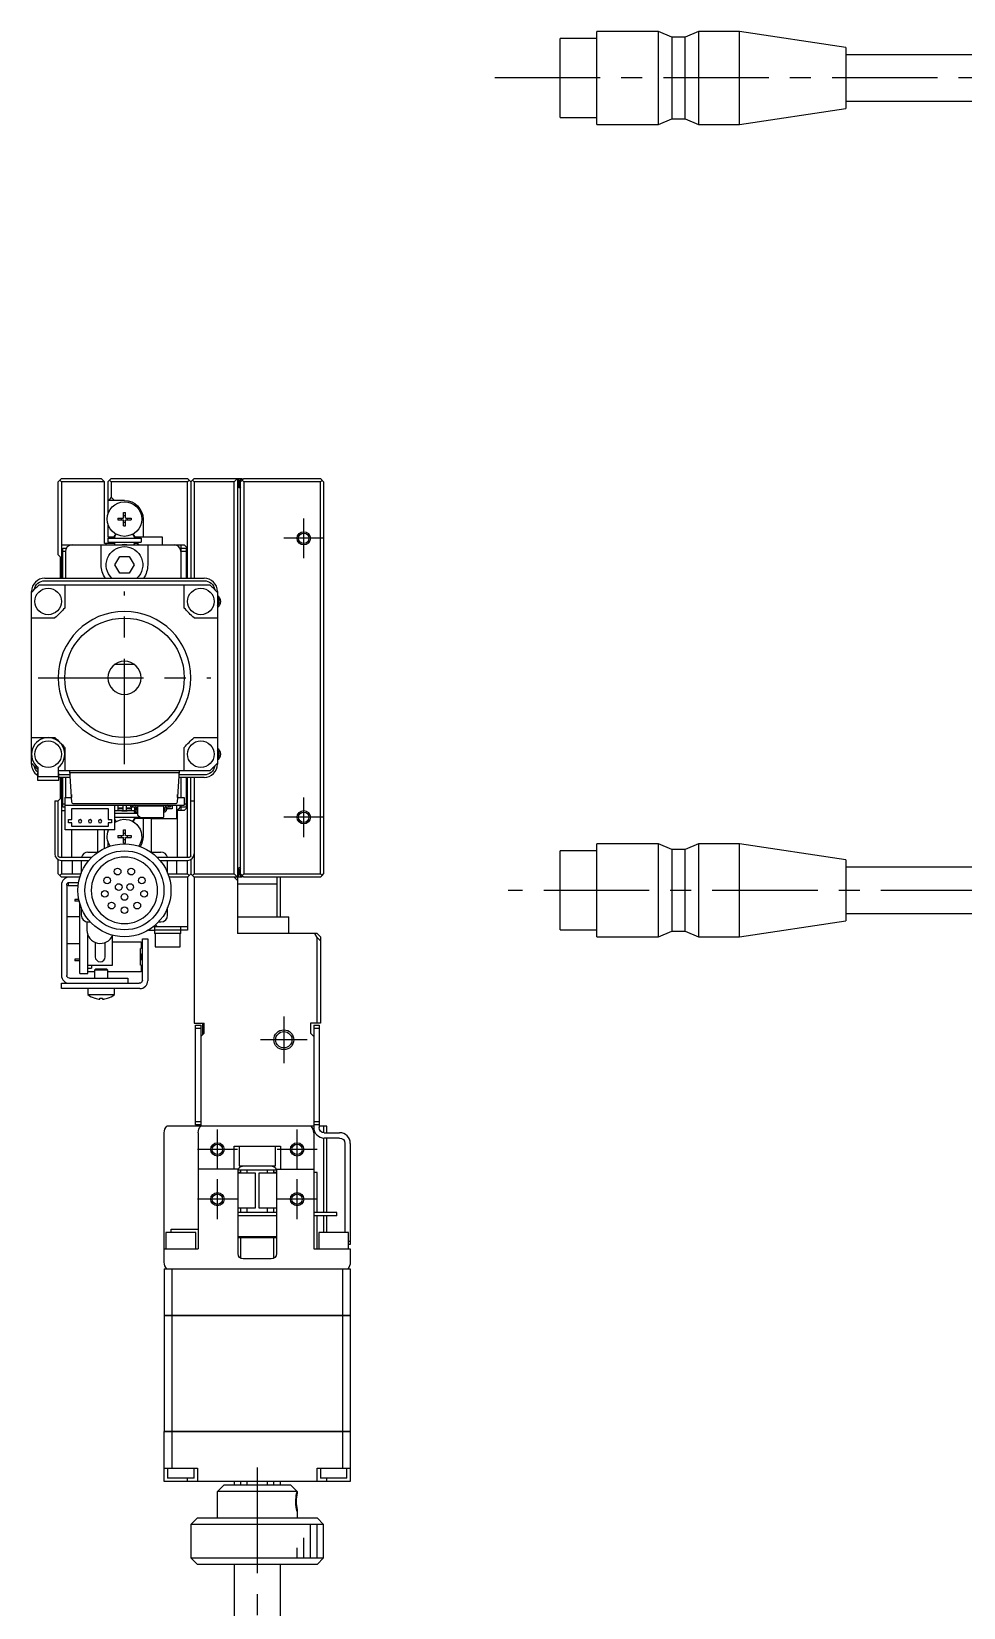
# Model space of a CAD drawing. Extents: x 0 to 700, y -8 to 390.
# Drawn here: x 0 to 140.4, y 145.4 to 382.7 of the extents above; entities that cross this region are included whole.
import ezdxf

# ---------------------------------------------------------------- set-up
doc = ezdxf.new("R2010")
doc.units = 0
doc.header["$LTSCALE"] = 0.5
doc.linetypes.add('CENTER', pattern=[50.8, 31.75, -6.35, 6.35, -6.35])
for name, color, linetype in [('MSM_CENTER', 1, 'CENTER'), ('MSM_CONTINUOUS', 7, 'CONTINUOUS'), ('MSM_NARROW', 5, 'CONTINUOUS')]:
    doc.layers.add(name, color=color, linetype=linetype)

msp = doc.modelspace()

# ---------------------------------------------------------------- linework, layer by layer
at = {"layer": 'MSM_CENTER'}
for p, q in [((161.84, 375.67), (68.84, 375.67)), ((41, 303.36), (41, 309.36)), ((44, 306.36), (38, 306.36)), ((14, 272.36), (14, 298.36)), ((1, 285.36), (27, 285.36)), ((41, 261.36), (41, 267.36)), ((44, 264.36), (38, 264.36)), ((220.01, 253.36), (71.78, 253.36)), ((38, 234.36), (38, 227.36)), ((41.5, 230.86), (34.5, 230.86)), ((28, 211.36), (28, 217.36)), ((40, 211.36), (40, 217.36)), ((31, 214.36), (25, 214.36)), ((43, 214.36), (37, 214.36)), ((28, 203.86), (28, 209.86)), ((40, 203.86), (40, 209.86)), ((31, 206.86), (25, 206.86)), ((43, 206.86), (37, 206.86)), ((34, 166.44), (34, 79))]:
    msp.add_line(p, q, dxfattribs=at)
at = {"layer": 'MSM_CONTINUOUS'}
for p, q in [((85.14, 368.67), (85.14, 382.67)), ((94.44, 382.67), (85.14, 382.67)), ((94.44, 368.67), (94.44, 382.67)), ((96.44, 381.82), (94.44, 382.67)), ((100.44, 382.67), (98.44, 381.82)), ((100.44, 382.67), (100.44, 368.67)), ((106.64, 382.67), (100.44, 382.67)), ((106.64, 368.67), (106.64, 382.67)), ((122.64, 380.24), (106.64, 382.67)), ((79.64, 369.72), (79.64, 381.62)), ((85.14, 381.62), (79.64, 381.62)), ((96.44, 381.82), (96.44, 369.52)), ((98.44, 381.82), (96.44, 381.82)), ((98.44, 369.52), (98.44, 381.82)), ((122.64, 380.24), (122.64, 371.1)), ((146.14, 379.17), (122.64, 379.17)), ((106.64, 368.67), (122.64, 371.1)), ((122.64, 372.17), (146.14, 372.17)), ((79.64, 369.72), (85.14, 369.72)), ((85.14, 368.67), (94.44, 368.67)), ((94.44, 368.67), (96.44, 369.52)), ((96.44, 369.52), (98.44, 369.52)), ((98.44, 369.52), (100.44, 368.67)), ((100.44, 368.67), (106.64, 368.67)), ((4, 314.86), (4.25, 315.11)), ((4, 303.86), (4, 314.86)), ((4.25, 315.11), (4.5, 315.36)), ((4.5, 314.86), (4.25, 315.11)), ((4.5, 315.36), (10.5, 315.36)), ((4.5, 314.86), (4.5, 300.36)), ((11, 314.86), (4.5, 314.86)), ((10.5, 315.36), (11, 314.86)), ((11, 305.56), (11, 314.86)), ((11.5, 314.86), (11.75, 315.11)), ((11.5, 314.86), (11.5, 309.98)), ((11.75, 315.11), (12, 315.36)), ((12, 314.86), (11.75, 315.11)), ((12, 315.36), (23.5, 315.36)), ((23.5, 314.86), (12, 314.86)), ((12, 314.86), (12, 312.56)), ((23.5, 315.36), (23.75, 315.11)), ((23.75, 315.11), (23.5, 314.86)), ((23.5, 300.36), (23.5, 314.86)), ((23.75, 315.11), (24, 314.86)), ((24.25, 315.11), (24, 314.86)), ((24, 314.86), (24, 300.36)), ((24.25, 315.11), (24.5, 315.36)), ((24.5, 314.86), (24.25, 315.11)), ((24.5, 315.36), (31.7, 315.36)), ((24.5, 314.86), (24.5, 300.36)), ((30.5, 314.86), (24.5, 314.86)), ((31, 315.36), (30.5, 314.86)), ((30.5, 255.86), (30.5, 314.86)), ((31, 315.36), (31, 246.86)), ((31.23, 315.36), (31.23, 313.96)), ((31.5, 313.96), (31.23, 313.96)), ((31.4, 314.96), (31.4, 314.26)), ((31.75, 315.11), (31.5, 314.86)), ((31.5, 255.86), (31.5, 314.86)), ((31.7, 315.36), (31.8, 315.26)), ((31.7, 315.26), (31.9, 315.26)), ((31.75, 315.11), (32, 315.36)), ((32, 314.86), (31.75, 315.11)), ((32, 315.36), (43.5, 315.36)), ((43.5, 314.86), (32, 314.86)), ((32, 314.86), (32, 255.86)), ((44, 314.86), (43.5, 315.36)), ((43.75, 315.11), (43.5, 314.86)), ((43.5, 255.86), (43.5, 314.86)), ((44, 314.86), (44, 255.86)), ((14, 312.06), (11.5, 312.06)), ((12, 312.56), (11.65, 312.06)), ((12.5, 312.06), (12, 312.56)), ((11.5, 308.55), (11.5, 306.56)), ((13, 309.41), (13, 309.12)), ((13, 309.41), (13.8, 309.41)), ((13, 309.12), (13.8, 309.12)), ((13.53, 309.12), (13.53, 309.41)), ((13.86, 309.47), (13.86, 310.26)), ((13.86, 310.26), (14.15, 310.26)), ((14.15, 309.73), (13.86, 309.73)), ((13.86, 308.26), (13.86, 309.06)), ((13.86, 308.79), (14.15, 308.79)), ((14.15, 309.47), (14.15, 310.26)), ((14.15, 308.26), (14.15, 309.06)), ((14.21, 309.41), (15, 309.41)), ((14.21, 309.12), (15, 309.12)), ((14.47, 309.12), (14.47, 309.41)), ((15, 309.41), (15, 309.12)), ((16.8, 309.26), (16.8, 306.56)), ((11.5, 306.56), (12.45, 306.56)), ((11.5, 306.36), (11.5, 305.76)), ((11.5, 306.36), (16.5, 306.36)), ((12.45, 306.56), (12.62, 306.86)), ((13.86, 308.26), (14.15, 308.26)), ((15.38, 306.86), (15.55, 306.56)), ((15.55, 306.56), (19.7, 306.56)), ((16.5, 306.36), (16.5, 305.76)), ((19.7, 306.56), (19.7, 305.36)), ((4.35, 303.51), (4, 303.86)), ((4.5, 305.36), (23, 305.36)), ((4.7, 300.36), (4.7, 304.86)), ((4.7, 304.86), (5.23, 304.86)), ((5.1, 304.36), (4.7, 304.36)), ((5.1, 304.36), (5.1, 300.36)), ((5.5, 305.36), (5.5, 305.16)), ((10.5, 302.36), (10.5, 305.36)), ((12.45, 305.56), (11, 305.56)), ((11.23, 305.36), (11.23, 305.56)), ((11.5, 305.76), (16.5, 305.76)), ((12.45, 305.56), (12.57, 305.36)), ((15.43, 305.36), (15.55, 305.56)), ((16, 305.56), (15.55, 305.56)), ((16, 305.36), (16, 305.56)), ((16, 305.56), (16.2, 305.36)), ((17.5, 305.36), (17.5, 302.36)), ((22.5, 305.36), (22.5, 304.36)), ((22.5, 304.86), (23.3, 304.86)), ((23.3, 304.36), (22.5, 304.36)), ((22.5, 304.36), (22.5, 300.36)), ((23.5, 304.86), (23, 305.36)), ((23.3, 304.86), (23.3, 300.36)), ((4.35, 300.36), (4.35, 303.51)), ((12.56, 302.36), (13.28, 303.61)), ((13.28, 301.11), (12.56, 302.36)), ((13.28, 303.61), (14.72, 303.61)), ((14.72, 303.61), (15.44, 302.36)), ((15.44, 302.36), (14.72, 301.11)), ((1.15, 299.36), (26.85, 299.36)), ((2, 300.36), (26, 300.36)), ((2, 299.98), (26, 299.98)), ((5, 299.36), (5, 295.86)), ((14.72, 301.11), (13.28, 301.11)), ((23, 295.86), (23, 299.36)), ((0, 272.36), (0, 298.36)), ((28, 298.36), (28, 272.36)), ((3.5, 294.36), (0, 294.36)), ((28, 294.36), (24.5, 294.36)), ((15.5, 287.36), (12.5, 287.36)), ((0, 276.36), (3.5, 276.36)), ((24.5, 276.36), (28, 276.36)), ((5, 274.86), (5, 271.36)), ((23, 271.36), (23, 274.86)), ((0.9, 271.06), (0.9, 269.96)), ((1, 271.06), (0.9, 271.06)), ((1, 270.46), (1, 271.86)), ((4, 271.86), (4, 270.46)), ((26.85, 271.36), (4, 271.36)), ((4.1, 271.06), (4, 271.06)), ((4.1, 269.96), (4.1, 271.06)), ((5.79, 270.75), (4.1, 270.75)), ((6.08, 266.64), (5.75, 271.36)), ((22.23, 271.06), (5.77, 271.06)), ((22.25, 271.36), (21.92, 266.64)), ((26, 270.75), (22.21, 270.75)), ((0.9, 269.96), (4.1, 269.96)), ((4, 270.46), (1, 270.46)), ((5.82, 270.36), (4.1, 270.36)), ((4.35, 267.21), (4.35, 270.36)), ((4.5, 270.36), (4.5, 258.36)), ((4.7, 265.86), (4.7, 270.36)), ((5.1, 270.36), (5.1, 267.36)), ((26, 270.36), (22.18, 270.36)), ((22.5, 270.36), (22.5, 267.36)), ((23.3, 270.36), (23.3, 265.86)), ((23.5, 258.36), (23.5, 270.36)), ((24, 266.86), (24, 270.36)), ((24.5, 270.36), (24.5, 266.86)), ((3.5, 266.86), (3.5, 258.86)), ((3.5, 266.86), (4, 266.86)), ((4, 266.86), (4.35, 267.21)), ((4, 258.56), (4, 266.86)), ((4.7, 266.36), (5, 266.36)), ((5.07, 265.86), (4.7, 265.86)), ((5, 267.36), (6.03, 267.36)), ((5, 267.36), (5, 266.16)), ((5, 266.16), (23, 266.16)), ((5.07, 262.46), (5.07, 266.16)), ((6, 267.79), (6, 267.36)), ((21.62, 266.36), (6.38, 266.36)), ((12.57, 262.46), (12.57, 266.16)), ((13, 266.16), (13, 265.36)), ((13.75, 266.16), (13.75, 265.36)), ((14.25, 266.16), (14.25, 265.36)), ((14.95, 265.93), (14.95, 266.16)), ((14.95, 265.93), (15.46, 265.93)), ((15, 265.93), (15, 265.36)), ((15.2, 265.93), (15.2, 266.16)), ((15.27, 265.93), (15.27, 266.16)), ((15.5, 266.16), (15.5, 266.16)), ((15.5, 265.93), (15.5, 265.36)), ((15.56, 265.83), (15.56, 265.5)), ((15.79, 265.5), (15.79, 265.83)), ((16, 264.7), (16, 265.96)), ((16.1, 266.06), (19.8, 266.06)), ((16.69, 266.16), (16.69, 266.06)), ((17.5, 266.06), (17.5, 266.16)), ((18.1, 266.16), (18.1, 266.06)), ((18.22, 266.16), (18.22, 266.06)), ((19.9, 265.96), (19.9, 264.38)), ((20.11, 265.5), (20.11, 265.83)), ((20.22, 266.16), (20.22, 266.08)), ((20.34, 265.83), (20.34, 265.5)), ((20.44, 265.93), (20.95, 265.93)), ((20.64, 266.16), (20.64, 265.93)), ((20.7, 266.16), (20.7, 265.93)), ((20.95, 266.16), (20.95, 265.93)), ((21.17, 266.16), (21.17, 265.61)), ((21.9, 264.16), (21.9, 266.16)), ((21.97, 267.36), (23, 267.36)), ((22, 267.36), (22, 267.79)), ((22.5, 266.16), (22.5, 265.36)), ((23.3, 265.86), (22.5, 265.86)), ((23, 267.36), (23, 266.16)), ((23, 266.36), (23.3, 266.36)), ((23, 265.36), (23.5, 265.86)), ((24, 258.56), (24, 266.86)), ((24, 266.86), (24.5, 266.86)), ((24.5, 266.86), (24.5, 258.86)), ((4.5, 265.36), (5.07, 265.36)), ((5.57, 264.01), (6.07, 264.01)), ((5.57, 263.51), (5.57, 264.01)), ((6.07, 263.51), (5.57, 263.51)), ((6.07, 264.01), (6.07, 265.66)), ((6.07, 265.66), (11.57, 265.66)), ((6.07, 262.96), (6.07, 263.51)), ((11.57, 265.66), (11.57, 264.01)), ((11.57, 264.01), (12.07, 264.01)), ((11.57, 263.51), (11.57, 262.96)), ((12.07, 263.51), (11.57, 263.51)), ((12.07, 264.01), (12.07, 263.51)), ((12.57, 265.36), (15.59, 265.36)), ((12.57, 264.96), (16, 264.96)), ((12.57, 264.36), (16.3, 264.36)), ((12.62, 263.87), (12.57, 263.95)), ((13.75, 265.74), (13, 265.74)), ((13.75, 265.61), (13, 265.61)), ((15, 265.74), (14.25, 265.74)), ((15, 265.61), (14.25, 265.61)), ((15.55, 264.16), (15.38, 263.87)), ((15.55, 265.16), (15.43, 265.36)), ((15.56, 265.74), (15.5, 265.74)), ((15.56, 265.61), (15.5, 265.61)), ((15.55, 265.16), (16, 265.16)), ((18, 264.16), (15.55, 264.16)), ((16, 265.74), (15.79, 265.74)), ((16, 265.61), (15.79, 265.61)), ((15.89, 265.4), (16, 265.4)), ((15.89, 265.17), (16, 265.17)), ((16, 265.17), (16, 265.16)), ((16, 265.16), (16, 265.17)), ((16.35, 264.31), (16.03, 264.63)), ((19.8, 264.28), (16.42, 264.28)), ((16.8, 264.16), (16.8, 261.46)), ((18, 264.28), (18, 259.11)), ((18.1, 264.28), (18.1, 264.16)), ((18.1, 264.16), (21.9, 264.16)), ((20.11, 265.61), (19.9, 265.61)), ((19.9, 265.4), (20.01, 265.4)), ((19.9, 265.17), (20.01, 265.17)), ((21.17, 265.61), (20.34, 265.61)), ((22, 265.36), (21.9, 265.36)), ((22, 258.36), (22, 265.36)), ((23, 265.36), (22, 265.36)), ((12.57, 262.46), (5.07, 262.46)), ((6, 262.46), (6, 258.36)), ((11.57, 262.96), (6.07, 262.96)), ((10, 259.11), (10, 262.46)), ((11, 259.69), (11, 262.46)), ((11.5, 262.46), (11.5, 262.18)), ((13, 261.61), (13.8, 261.61)), ((13, 261.61), (13, 261.32)), ((13, 261.32), (13.8, 261.32)), ((13.53, 261.32), (13.53, 261.61)), ((13.86, 262.46), (14.15, 262.46)), ((13.86, 261.67), (13.86, 262.46)), ((14.15, 261.93), (13.86, 261.93)), ((13.86, 260.46), (13.86, 261.26)), ((14.15, 261.67), (14.15, 262.46)), ((14.15, 260.46), (14.15, 261.26)), ((14.21, 261.61), (15, 261.61)), ((14.21, 261.32), (15, 261.32)), ((14.47, 261.32), (14.47, 261.61)), ((15, 261.61), (15, 261.32)), ((8.5, 259.11), (10.01, 259.11)), ((11.5, 260.75), (11.5, 259.9)), ((13.86, 260.99), (14.15, 260.99)), ((13.86, 260.46), (14.15, 260.46)), ((17.99, 259.11), (19.5, 259.11)), ((24.5, 258.86), (24.5, 255.86)), ((85.14, 259.31), (79.64, 259.31)), ((79.64, 247.41), (79.64, 259.31)), ((94.44, 260.36), (85.14, 260.36)), ((85.14, 246.36), (85.14, 260.36)), ((96.44, 259.51), (94.44, 260.36)), ((94.44, 246.36), (94.44, 260.36)), ((98.44, 259.51), (96.44, 259.51)), ((96.44, 259.51), (96.44, 247.21)), ((100.44, 260.36), (98.44, 259.51)), ((98.44, 247.21), (98.44, 259.51)), ((106.64, 260.36), (100.44, 260.36)), ((100.44, 260.36), (100.44, 246.36)), ((122.64, 257.93), (106.64, 260.36)), ((106.64, 246.36), (106.64, 260.36)), ((4, 255.86), (4, 258)), ((4.2, 258.36), (9.1, 258.36)), ((4.5, 257.86), (8.64, 257.86)), ((4.5, 257.86), (4.5, 255.86)), ((6.1, 257.86), (6.1, 255.86)), ((7.5, 257.86), (7.5, 255.96)), ((8.5, 257.69), (8.5, 257.86)), ((18.9, 258.36), (23.8, 258.36)), ((19.36, 257.86), (23.5, 257.86)), ((19.5, 257.86), (19.5, 257.69)), ((20.5, 255.96), (20.5, 257.86)), ((21.9, 255.86), (21.9, 257.86)), ((23.5, 255.86), (23.5, 257.86)), ((24, 258), (24, 255.86)), ((31.5, 256.76), (31.23, 256.76)), ((31.23, 255.36), (31.23, 256.76)), ((31.4, 256.46), (31.4, 255.76)), ((122.64, 257.93), (122.64, 248.79)), ((170.64, 256.86), (122.64, 256.86)), ((4.5, 255.36), (4, 255.86)), ((4.25, 255.61), (4.5, 255.86)), ((4.5, 255.86), (6.1, 255.86)), ((7.29, 255.36), (4.5, 255.36)), ((4.5, 254.16), (4.5, 240.56)), ((5.3, 254.16), (5.3, 240.56)), ((5.5, 254.51), (5.5, 254.06)), ((7.04, 254.06), (5.5, 254.06)), ((5.7, 254.56), (7.1, 254.56)), ((6.1, 255.86), (7.46, 255.86)), ((20.54, 255.86), (21.9, 255.86)), ((23.5, 255.36), (20.71, 255.36)), ((21.9, 255.86), (23.5, 255.86)), ((23.5, 255.86), (23.75, 255.61)), ((23.75, 255.61), (23.5, 255.36)), ((23.5, 255.36), (23.5, 247.36)), ((24, 255.86), (23.75, 255.61)), ((24, 255.86), (24.25, 255.61)), ((24.25, 255.61), (24.5, 255.86)), ((24.5, 255.36), (24.25, 255.61)), ((24.5, 255.86), (30.5, 255.86)), ((24.5, 255.36), (24.5, 233.36)), ((31.7, 255.36), (24.5, 255.36)), ((30.5, 255.86), (31, 255.36)), ((30.5, 255.36), (31, 254.86)), ((31, 254.36), (37, 254.36)), ((31.5, 255.86), (32, 255.36)), ((31.8, 255.46), (31.7, 255.36)), ((31.9, 255.46), (31.7, 255.46)), ((31.75, 255.61), (32, 255.86)), ((32, 255.86), (43.5, 255.86)), ((43.5, 255.36), (32, 255.36)), ((37, 249.36), (37, 255.36)), ((37.5, 249.36), (37.5, 255.36)), ((43.5, 255.86), (43.75, 255.61)), ((43.75, 255.61), (43.5, 255.36)), ((43.75, 255.61), (44, 255.86)), ((7.14, 251.99), (6.5, 251.99)), ((6.5, 251.99), (6.5, 251.74)), ((7.19, 251.74), (6.5, 251.74)), ((7.3, 249.36), (5.3, 249.36)), ((7.3, 240.86), (7.3, 251.34)), ((7.5, 250.77), (7.5, 249.61)), ((20.5, 249.61), (20.5, 250.77)), ((31, 249.36), (38.75, 249.36)), ((38.75, 246.86), (38.75, 249.36)), ((122.64, 249.86), (170.64, 249.86)), ((8.35, 248.62), (8.35, 247.36)), ((8.5, 248.61), (8.86, 248.61)), ((17.61, 247.36), (18.5, 247.36)), ((23.5, 247.86), (18.33, 247.86)), ((18.5, 248), (18.5, 246.86)), ((22.5, 247.36), (18.5, 247.36)), ((22.5, 246.86), (18.5, 246.86)), ((18.6, 246.86), (18.6, 244.86)), ((19, 247.86), (18.69, 248.17)), ((19.14, 248.61), (19.5, 248.61)), ((22.4, 244.86), (22.4, 246.86)), ((22.5, 246.86), (22.5, 247.86)), ((23.5, 247.36), (22.5, 247.36)), ((43, 246.86), (31, 246.86)), ((43, 246.25), (42.69, 246.86)), ((43, 246.86), (43.5, 246.36)), ((79.64, 247.41), (85.14, 247.41)), ((94.44, 246.36), (96.44, 247.21)), ((96.44, 247.21), (98.44, 247.21)), ((98.44, 247.21), (100.44, 246.36)), ((106.64, 246.36), (122.64, 248.79)), ((5.3, 245.36), (7.3, 245.36)), ((8.5, 240.86), (8.5, 246.6)), ((9.6, 245.51), (9.6, 243.36)), ((11.1, 243.36), (11.1, 245.51)), ((12.2, 242.11), (12.2, 246.6)), ((12.2, 245.61), (16.5, 245.61)), ((16.4, 242.11), (16.4, 244.61)), ((16.5, 244.61), (16.4, 244.61)), ((16.5, 245.61), (16.5, 244.61)), ((16.7, 239.86), (16.7, 246.06)), ((16.7, 246.06), (17.5, 246.06)), ((17.5, 246.06), (17.5, 239.76)), ((18.6, 244.86), (22.4, 244.86)), ((43.5, 245.75), (43, 246.25)), ((43, 233.36), (43, 246.25)), ((43.5, 246.36), (43.5, 233.36)), ((85.14, 246.36), (94.44, 246.36)), ((100.44, 246.36), (106.64, 246.36)), ((7.3, 242.99), (6.5, 242.99)), ((6.5, 242.99), (6.5, 242.74)), ((7.3, 242.74), (6.5, 242.74)), ((8.5, 242.11), (12.2, 242.11)), ((9.05, 242.11), (9.05, 241.66)), ((16.4, 243.81), (16.5, 243.81)), ((16.4, 243.44), (16.5, 243.44)), ((16.4, 243.29), (16.5, 243.29)), ((16.4, 242.91), (16.5, 242.91)), ((16.5, 242.11), (16.4, 242.11)), ((16.5, 242.91), (16.5, 243.81)), ((16.5, 242.11), (16.5, 241.11)), ((5.7, 240.16), (14.5, 240.16)), ((7.3, 240.86), (8.5, 240.86)), ((8.5, 241.66), (9.05, 241.66)), ((9.5, 241.11), (8.5, 241.11)), ((9.7, 241.56), (9.5, 241.36)), ((9.5, 241.36), (9.5, 240.16)), ((11.5, 241.36), (9.5, 241.36)), ((9.7, 241.56), (11.3, 241.56)), ((11.5, 241.36), (11.3, 241.56)), ((11.5, 240.16), (11.5, 241.36)), ((16.5, 241.11), (11.5, 241.11)), ((14.5, 240.16), (14.5, 239.36)), ((4.5, 238.56), (4.5, 239.36)), ((4.5, 239.36), (16.2, 239.36)), ((16.3, 238.56), (4.5, 238.56)), ((8.5, 238.56), (8.5, 237.67)), ((8.5, 237.67), (12.5, 237.67)), ((12.5, 237.67), (12.5, 238.56)), ((9.55, 237.11), (9.57, 237.11)), ((10.3, 237.11), (10.7, 237.11)), ((10.3, 236.98), (10.3, 237.11)), ((10.7, 237.11), (10.7, 236.98)), ((11.43, 237.11), (11.45, 237.11)), ((24.5, 233.36), (26, 233.36)), ((24.7, 233.06), (25.5, 233.06)), ((24.7, 218.06), (24.7, 233.06)), ((25.5, 232.56), (24.7, 232.56)), ((25.5, 233.06), (25.5, 217.86)), ((25.75, 233.36), (25.75, 231.61)), ((26, 231.86), (26, 233.36)), ((42, 233.36), (42, 231.86)), ((43.5, 233.36), (42, 233.36)), ((42.5, 233.06), (42.5, 217.66)), ((42.5, 233.06), (43.3, 233.06)), ((43.3, 232.56), (42.5, 232.56)), ((43.3, 233.06), (43.3, 217.66)), ((26, 231.86), (25.5, 231.36)), ((42.5, 231.36), (42, 231.86)), ((24.7, 218.56), (25.5, 218.56)), ((42.5, 218.56), (43.3, 218.56)), ((20, 197.36), (20, 216.86)), ((25.48, 217.86), (20.38, 217.86)), ((25.5, 218.06), (24.7, 218.06)), ((25.1, 216.86), (25.1, 199.36)), ((42.5, 217.86), (25.5, 217.86)), ((43.3, 218.06), (42.5, 218.06)), ((42.5, 216.86), (42.5, 199.36)), ((44.5, 217.86), (43.3, 217.86)), ((44, 217.86), (44, 216.87)), ((44, 216.07), (44, 204.86)), ((44.1, 216.86), (46.4, 216.86)), ((46.4, 216.06), (44.1, 216.06)), ((44.5, 216.86), (44.5, 217.86)), ((44.5, 204.86), (44.5, 216.06)), ((30.5, 214.86), (37.5, 214.86)), ((30.5, 211.36), (30.5, 214.86)), ((31.25, 214.86), (31.25, 211.86)), ((36.75, 211.86), (36.75, 214.86)), ((37.5, 214.86), (37.5, 211.36)), ((47.2, 215.26), (47.2, 201.86)), ((48, 215.26), (48, 200.06)), ((31.13, 211.36), (25.1, 211.36)), ((31.12, 211.26), (36.88, 211.26)), ((31.13, 211.27), (31.16, 211.36)), ((31.13, 211.36), (31.13, 211.27)), ((31.25, 211.86), (36.75, 211.86)), ((31.5, 211.26), (31.5, 210.76)), ((32.5, 210.76), (32.5, 211.26)), ((35.5, 211.26), (35.5, 210.76)), ((36.5, 210.76), (36.5, 211.26)), ((36.85, 211.35), (36.87, 211.27)), ((36.87, 211.36), (36.87, 211.27)), ((36.87, 211.36), (42.5, 211.36)), ((31.1, 198.66), (31.1, 211.06)), ((31.5, 210.86), (31.1, 210.86)), ((33.75, 210.76), (31.1, 210.76)), ((33.75, 205.56), (33.75, 210.76)), ((34.25, 210.76), (34.25, 205.56)), ((36.9, 210.76), (34.25, 210.76)), ((36.9, 210.86), (36.5, 210.86)), ((36.9, 211.06), (36.9, 198.66)), ((43, 210.86), (42.5, 210.86)), ((43, 204.86), (43, 210.86)), ((31.1, 205.56), (33.75, 205.56)), ((36.9, 204.86), (31.1, 204.86)), ((36.9, 204.36), (31.1, 204.36)), ((31.5, 205.56), (31.5, 204.86)), ((32.5, 204.86), (32.5, 205.56)), ((34.25, 205.56), (36.9, 205.56)), ((35.5, 205.56), (35.5, 204.86)), ((36.5, 204.86), (36.5, 205.56)), ((46, 204.86), (42.5, 204.86)), ((46, 204.36), (42.5, 204.36)), ((43, 199.36), (43, 204.36)), ((44, 204.36), (44, 201.86)), ((44.5, 201.86), (44.5, 204.36)), ((46, 204.36), (46, 204.86)), ((20.25, 201.86), (20.25, 199.36)), ((24.75, 201.86), (20.25, 201.86)), ((21.05, 202.36), (25.1, 202.36)), ((21.05, 201.86), (21.05, 202.36)), ((24.75, 199.36), (24.75, 201.86)), ((43.25, 201.86), (43.25, 199.36)), ((47.75, 201.86), (43.25, 201.86)), ((47.75, 199.36), (47.75, 201.86)), ((20, 199.36), (25.1, 199.36)), ((31.1, 201.26), (36.9, 201.26)), ((36.9, 201.06), (31.1, 201.06)), ((31.5, 201.06), (31.5, 197.97)), ((36.5, 197.97), (36.5, 201.06)), ((42.5, 199.36), (48, 199.36)), ((47.75, 200.56), (48, 200.56)), ((48, 200.06), (47.75, 200.06)), ((48, 199.36), (48, 197.36)), ((36.1, 197.86), (31.9, 197.86)), ((20, 196.36), (48, 196.36)), ((20, 196.36), (20, 189.37)), ((21.15, 196.36), (21.15, 189.37)), ((46.85, 196.36), (46.85, 189.37)), ((48, 196.36), (48, 189.37)), ((20, 189.37), (48, 189.37)), ((48, 189.36), (20, 189.36)), ((20, 189.36), (20, 171.87)), ((20.01, 189.36), (20.01, 189.37)), ((21.15, 189.36), (21.15, 171.87)), ((21.16, 189.36), (21.16, 189.37)), ((46.84, 189.36), (46.84, 189.37)), ((46.85, 189.36), (46.85, 171.87)), ((47.99, 189.36), (47.99, 189.37)), ((48, 189.36), (48, 171.87)), ((20, 171.87), (48, 171.87)), ((20, 164.36), (20, 171.86)), ((48, 171.86), (20, 171.86)), ((20.01, 171.86), (20.01, 171.87)), ((21.15, 171.86), (21.15, 166.36)), ((21.16, 171.86), (21.16, 171.87)), ((46.84, 171.86), (46.84, 171.87)), ((46.85, 171.86), (46.85, 166.36)), ((47.99, 171.86), (47.99, 171.87)), ((48, 171.86), (48, 164.36)), ((20, 166.36), (25, 166.36)), ((20.5, 166.36), (20.5, 164.86)), ((24.5, 164.86), (24.5, 166.36)), ((25, 166.36), (25, 164.36)), ((43, 164.36), (43, 166.36)), ((43, 166.36), (48, 166.36)), ((43.5, 166.36), (43.5, 164.86)), ((47.5, 164.86), (47.5, 166.36)), ((48, 164.36), (20, 164.36)), ((24.5, 164.86), (20.5, 164.86)), ((23.5, 164.36), (23.5, 164.86)), ((29, 163.86), (28, 162.86)), ((29, 163.86), (39, 163.86)), ((30.5, 164.36), (30.5, 163.86)), ((31.5, 164.36), (31.5, 163.86)), ((32.5, 163.86), (32.5, 164.36)), ((35.5, 164.36), (35.5, 163.86)), ((36.5, 163.86), (36.5, 164.36)), ((37.5, 163.86), (37.5, 164.36)), ((40, 162.86), (39, 163.86)), ((47.5, 164.86), (43.5, 164.86)), ((44.5, 164.36), (44.5, 164.86)), ((28, 158.86), (28, 162.86)), ((40, 162.86), (28, 162.86)), ((40, 162.86), (40, 162.61)), ((40, 160.11), (40, 160.12)), ((40, 160.11), (40, 158.86)), ((25, 158.86), (24, 157.86)), ((24, 157.86), (24, 152.86)), ((44, 157.86), (24, 157.86)), ((25, 158.86), (43, 158.86)), ((44, 157.86), (43, 158.86)), ((44, 152.86), (44, 157.86)), ((24, 152.86), (25, 151.86)), ((24, 152.86), (44, 152.86)), ((43, 151.86), (25, 151.86)), ((30.5, 151.86), (30.5, 128.36)), ((37.5, 128.36), (37.5, 151.86)), ((43, 151.86), (44, 152.86))]:
    msp.add_line(p, q, dxfattribs=at)
at = {"layer": 'MSM_CONTINUOUS', "extrusion": (0, 0, -1)}
for p, q in [((31.16, 211.37), (31.17, 211.39)), ((31.16, 211.36), (31.16, 211.37)), ((31.17, 211.39), (31.18, 211.42)), ((31.18, 211.42), (31.2, 211.45)), ((31.2, 211.45), (31.21, 211.47)), ((31.21, 211.47), (31.23, 211.5)), ((31.23, 211.5), (31.25, 211.53)), ((31.25, 211.53), (31.28, 211.56)), ((31.28, 211.56), (31.3, 211.59)), ((31.3, 211.59), (31.33, 211.62)), ((31.33, 211.62), (31.36, 211.66)), ((31.36, 211.66), (31.4, 211.69)), ((31.4, 211.69), (31.44, 211.72)), ((31.44, 211.72), (31.49, 211.75)), ((31.49, 211.75), (31.53, 211.77)), ((31.53, 211.77), (31.58, 211.8)), ((31.58, 211.8), (31.63, 211.82)), ((31.63, 211.82), (31.68, 211.83)), ((31.68, 211.83), (31.73, 211.85)), ((31.73, 211.85), (31.77, 211.85)), ((31.77, 211.85), (31.81, 211.86)), ((31.81, 211.86), (31.86, 211.86)), ((31.86, 211.86), (31.9, 211.86)), ((36.1, 211.86), (36.15, 211.86)), ((36.15, 211.86), (36.21, 211.86)), ((36.21, 211.86), (36.26, 211.85)), ((36.26, 211.85), (36.31, 211.84)), ((36.31, 211.84), (36.36, 211.82)), ((36.36, 211.82), (36.41, 211.8)), ((36.41, 211.8), (36.46, 211.78)), ((36.46, 211.78), (36.5, 211.75)), ((36.5, 211.75), (36.55, 211.73)), ((36.55, 211.73), (36.58, 211.7)), ((36.58, 211.7), (36.61, 211.68)), ((36.61, 211.68), (36.65, 211.65)), ((36.65, 211.65), (36.68, 211.62)), ((36.68, 211.62), (36.7, 211.59)), ((36.7, 211.59), (36.73, 211.56)), ((36.73, 211.56), (36.75, 211.53)), ((36.75, 211.53), (36.77, 211.49)), ((36.77, 211.49), (36.8, 211.46)), ((36.8, 211.46), (36.82, 211.42)), ((36.82, 211.42), (36.83, 211.39)), ((36.83, 211.39), (36.84, 211.36)), ((36.84, 211.36), (36.85, 211.35))]:
    msp.add_line(p, q, dxfattribs=at)
at = {"layer": 'MSM_CONTINUOUS'}
for centre, radius in [((14, 309.26), 2.6), ((41, 306.36), 0.783), ((2.5, 296.86), 2), ((25.5, 296.86), 2), ((14, 285.36), 9), ((2.5, 273.86), 2), ((25.5, 273.86), 2), ((41, 264.36), 0.783), ((14, 253.36), 7), ((14, 253.36), 5.95), ((12.97, 256.18), 0.5), ((15.03, 256.18), 0.5), ((11.4, 254.86), 0.5), ((13.13, 253.86), 0.5), ((14.87, 253.86), 0.5), ((16.6, 254.86), 0.5), ((11.05, 252.84), 0.5), ((12.07, 251.06), 0.5), ((14, 252.36), 0.5), ((15.93, 251.06), 0.5), ((16.95, 252.84), 0.5), ((14, 250.36), 0.5), ((38, 230.86), 1.23), ((28, 214.36), 0.783), ((40, 214.36), 0.783), ((28, 206.86), 0.783), ((40, 206.86), 0.783)]:
    msp.add_circle(centre, radius, dxfattribs=at)
at = {"layer": 'MSM_CONTINUOUS', "extrusion": (0, 0, -1)}
for centre, radius in [((-14, 285.36), 10), ((-14, 285.36), 2.5), ((-7.32, 263.76), 0.25), ((-8.82, 263.76), 0.25), ((-10.32, 263.76), 0.25), ((-14, 253.36), 5)]:
    msp.add_circle(centre, radius, dxfattribs=at)
at = {"layer": 'MSM_CONTINUOUS'}
for centre, radius, start, end in [((31.7, 314.96), 0.3, 90, 180), ((31.7, 314.26), 0.3, 180, 228.1897), ((14, 306.06), 1.59, 143.8028, 169.107), ((14, 306.06), 1.59, 10.893, 36.1972), ((6.1, 304.36), 1, 90, 180), ((14, 306.06), 1.59, 190.8931, 206.1642), ((14, 306.06), 1.59, 333.8358, 349.1069), ((21.5, 304.36), 1, 0, 90), ((2, 298.36), 2, 90, 180), ((26, 298.36), 2, 0, 90), ((27.5, 296.86), 0.783, 309.6548, 50.3452), ((2.5, 273.86), 2.5, 306.8699, 233.1301), ((27.5, 273.86), 0.783, 309.6548, 50.3452), ((2, 272.36), 2, 180, 236.633), ((26, 272.36), 2, 270, 0), ((15.46, 265.83), 0.33, 0, 90), ((16.1, 265.96), 0.1, 90, 180), ((19.8, 265.96), 0.1, 0, 90), ((20.44, 265.83), 0.33, 90, 180), ((21.5, 266.36), 1, 293.5781, 348.463), ((14, 264.66), 1.59, 206.1505, 216.1973), ((14, 264.66), 1.59, 323.8027, 349.1069), ((14, 264.66), 1.59, 10.893, 26.1641), ((15.89, 265.5), 0.33, 180, 270), ((16.1, 264.7), 0.1, 180, 225), ((16.42, 264.38), 0.1, 225, 270), ((19.8, 264.38), 0.1, 270, 0), ((20.01, 265.5), 0.33, 270, 0), ((4.5, 258.86), 1, 180, 270), ((8.5, 258.11), 1, 90, 165.5225), ((19.5, 258.11), 1, 14.4775, 90), ((23.5, 258.86), 1, 270, 0), ((31.7, 256.46), 0.3, 131.8103, 180), ((5.7, 254.16), 1.2, 90, 180), ((31.7, 255.76), 0.3, 180, 270), ((8.5, 249.61), 1, 180, 270), ((19.5, 249.61), 1, 270, 0), ((10.35, 247.36), 2, 180, 337.5377), ((10.35, 243.36), 0.75, 180, 360), ((5.7, 240.56), 1.2, 180, 270), ((16.3, 239.76), 1.2, 270, 0), ((10.5, 240.16), 3.2, 231.3178, 252.73), ((10.5, 240.16), 3.2, 287.27, 308.6822), ((10.5, 240.16), 3.19, 253.0947, 266.4096), ((10.5, 240.16), 3.19, 273.5904, 286.9053), ((41, 216.86), 1.5, 0, 41.8103), ((44.1, 217.66), 1.6, 180, 270), ((46.4, 215.26), 1.6, 0, 90), ((45.87, 161.36), 6, 167.9764, 192.0236)]:
    msp.add_arc(centre, radius, start, end, dxfattribs=at)
at = {"layer": 'MSM_CONTINUOUS', "extrusion": (0, 0, -1)}
for centre, radius, start, end in [((-14, 309.26), 2.8, 90, 180), ((-13.8, 309.47), 0.06, 180, 270), ((-13.8, 309.06), 0.06, 90, 180), ((-14.21, 309.47), 0.06, 270, 0), ((-14.21, 309.06), 0.06, 0, 90), ((-14.12, 305.95), 1.75, 31.3783, 37.006), ((-13.89, 305.95), 1.75, 142.994, 148.6217), ((-14, 302.36), 2.75, 313.3418, 226.6582), ((-14, 302.86), 2.6, 74.0576, 105.9424), ((-14, 302.36), 3.5, 325.1501, 0), ((-14, 302.36), 3.5, 180, 214.8499), ((-14, 285.36), 19, 42.5369, 47.4631), ((-2, 298.36), 1.62, 9.7265, 90), ((-26, 298.36), 1.62, 90, 170.2735), ((-14, 285.36), 19, 132.5369, 137.4631), ((9.16, 308.53), 19, 221.7998, 228.2002), ((-37.16, 308.53), 19, 311.7998, 318.2002), ((9.16, 262.2), 19, 131.7998, 138.2002), ((-37.16, 262.2), 19, 41.7998, 48.2002), ((-14, 285.36), 19, 313.1736, 317.4631), ((-2, 272.36), 1.62, 308.1727, 350.2735), ((-26, 272.36), 1.62, 189.7265, 270), ((-14, 285.36), 19, 222.5369, 227.4631), ((-6.38, 266.66), 0.3, 270, 356), ((-15.46, 265.83), 0.1, 90, 180), ((-20.44, 265.83), 0.1, 0, 90), ((-21.62, 266.66), 0.3, 184, 270), ((-14, 261.46), 2.6, 56.7647, 213.6999), ((-14.12, 264.78), 1.75, 322.994, 328.6217), ((-14, 267.86), 2.6, 254.0576, 285.9424), ((-13.89, 264.78), 1.75, 211.3783, 217.006), ((-15.89, 265.5), 0.1, 270, 0), ((-20.01, 265.5), 0.1, 180, 270), ((-14, 261.46), 2.6, 326.3001, 22.6199), ((-13.8, 261.67), 0.06, 180, 270), ((-13.8, 261.26), 0.06, 90, 180), ((-14.21, 261.67), 0.06, 270, 0), ((-14.21, 261.26), 0.06, 0, 90), ((-14, 261.46), 2.8, 180, 212.617), ((-4.2, 258.56), 0.2, 270, 0), ((-23.8, 258.56), 0.2, 180, 270), ((-5.7, 254.16), 0.4, 0, 90), ((-5.7, 240.56), 0.4, 270, 0), ((-16.2, 239.86), 0.5, 180, 270), ((-21.5, 216.86), 1.5, 0, 41.8103), ((-26.6, 216.86), 1.5, 0, 41.8103), ((-44.1, 217.66), 0.8, 270, 0), ((-46.4, 215.26), 0.8, 90, 180), ((-31.9, 211.06), 0.8, 0, 15.1266), ((-36.1, 211.06), 0.8, 164.8734, 180), ((-21.5, 197.36), 1.5, 318.1897, 0), ((-31.9, 198.66), 0.8, 270, 0), ((-36.1, 198.66), 0.8, 180, 270), ((-46.5, 197.36), 1.5, 180, 221.8103)]:
    msp.add_arc(centre, radius, start, end, dxfattribs=at)
at = {"layer": 'MSM_NARROW'}
for p, q in [((39.94, 162.62), (40, 162.86)), ((42, 152.86), (42, 157.86)), ((43, 152.86), (43, 157.86)), ((40, 152.86), (40, 154.36)), ((41, 152.86), (41, 155.86))]:
    msp.add_line(p, q, dxfattribs=at)
for centre, radius in [((41, 306.36), 1), ((41, 264.36), 1), ((38, 230.86), 1.5), ((28, 214.36), 1), ((40, 214.36), 1), ((28, 206.86), 1), ((40, 206.86), 1)]:
    msp.add_circle(centre, radius, dxfattribs=at)
for centre in [(27.5, 296.86), (27.5, 273.86)]:
    msp.add_arc(centre, 1, 300, 60, dxfattribs=at)
at = {"layer": 'MSM_NARROW', "extrusion": (0, 0, -1)}
msp.add_arc((-45.79, 161.36), 5.98, 345.4983, 12.2092, dxfattribs=at)

doc.saveas('drawing.dxf')
